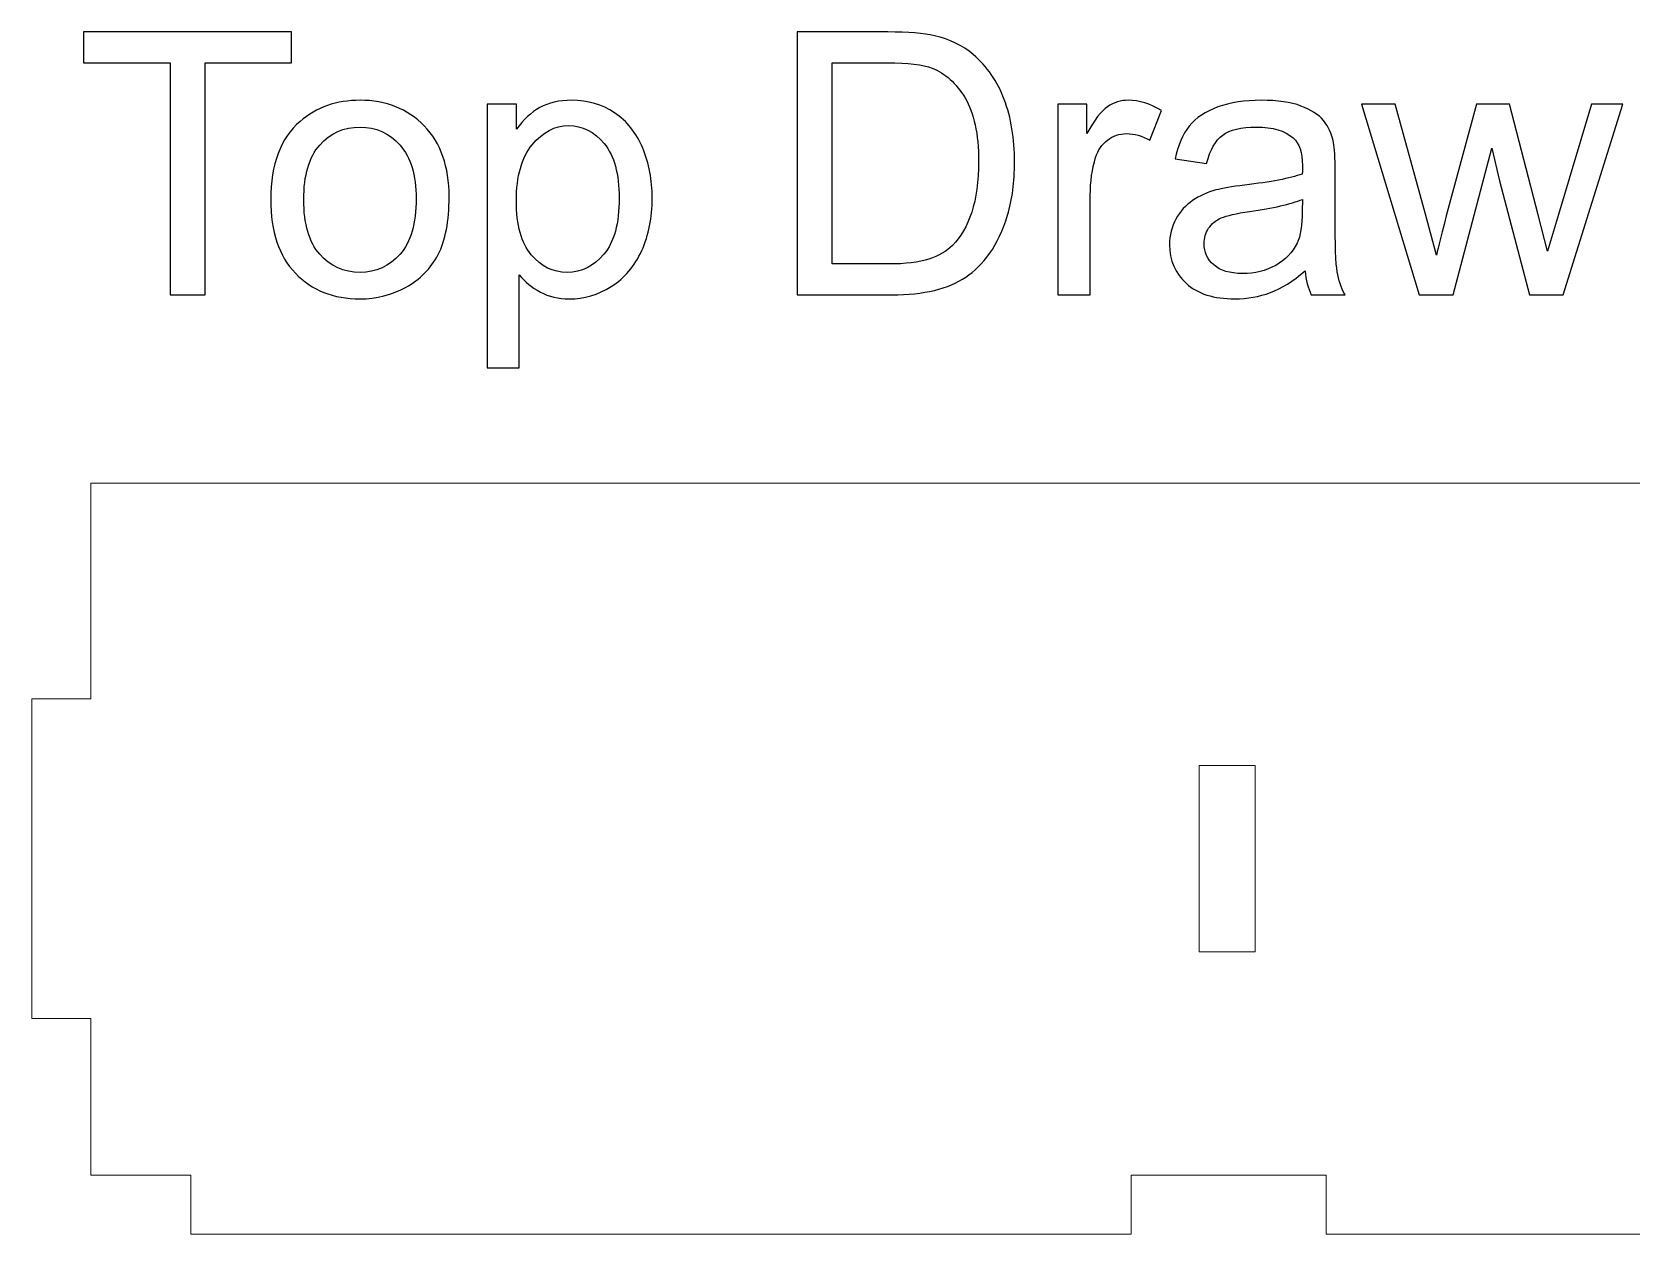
# Model space of a CAD drawing. Header units: centimetres. Extents: x -49.2 to 49.2, y -49.4 to 49.4.
# Drawn here: x -40.77 to -32.19, y 10.19 to 16.65 of the extents above; entities that cross this region are included whole.
import ezdxf

# ---------------------------------------------------------------- set-up
doc = ezdxf.new("R2010")
doc.units = ezdxf.units.CM
doc.header["$MEASUREMENT"] = 0
doc.layers.add('layer 1', color=7, linetype='Continuous')

msp = doc.modelspace()

# ---------------------------------------------------------------- linework, layer by layer
at = {"layer": 'layer 1', "color": 250}
for points, knots in [([(-40.02608, 15.23488), (-40.02608, 15.23488), (-40.02608, 16.48009), (-40.02608, 16.48009), (-40.02608, 16.48009), (-40.02608, 16.48009), (-40.49106, 16.48009), (-40.49106, 16.48009), (-40.49106, 16.48009), (-40.49106, 16.48009), (-40.49106, 16.64559), (-40.49106, 16.64559), (-40.49106, 16.64559), (-40.49106, 16.64559), (-39.37392, 16.64559), (-39.37392, 16.64559), (-39.37392, 16.64559), (-39.37392, 16.64559), (-39.37392, 16.48009), (-39.37392, 16.48009), (-39.37392, 16.48009), (-39.37392, 16.48009), (-39.8389, 16.48009), (-39.8389, 16.48009), (-39.8389, 16.48009), (-39.8389, 16.48009), (-39.8389, 15.23488), (-39.8389, 15.23488), (-39.8389, 15.23488), (-39.8389, 15.23488), (-40.02608, 15.23488), (-40.02608, 15.23488)], [0, 0, 0, 0, 0.1111111, 0.1111111, 0.1111111, 0.1111111, 0.2222222, 0.2222222, 0.2222222, 0.2222222, 0.3333333, 0.3333333, 0.3333333, 0.3333333, 0.4444444, 0.4444444, 0.4444444, 0.4444444, 0.5555556, 0.5555556, 0.5555556, 0.5555556, 0.6666667, 0.6666667, 0.6666667, 0.6666667, 0.7777778, 0.7777778, 0.7777778, 0.7777778, 1, 1, 1, 1]), ([(-36.66053, 15.23488), (-36.66053, 15.23488), (-36.66053, 16.64559), (-36.66053, 16.64559), (-36.66053, 16.64559), (-36.66053, 16.64559), (-36.17453, 16.64559), (-36.17453, 16.64559), (-36.17453, 16.64559), (-36.06485, 16.64559), (-35.98111, 16.63903), (-35.92332, 16.62556), (-35.92332, 16.62556), (-35.84254, 16.60684), (-35.77358, 16.57302), (-35.71644, 16.52442), (-35.71644, 16.52442), (-35.6419, 16.46137), (-35.5864, 16.38125), (-35.54963, 16.28339), (-35.54963, 16.28339), (-35.51252, 16.18554), (-35.49413, 16.07356), (-35.49413, 15.94779), (-35.49413, 15.94779), (-35.49413, 15.84074), (-35.50661, 15.74584), (-35.53156, 15.66309), (-35.53156, 15.66309), (-35.55652, 15.58033), (-35.5887, 15.5117), (-35.62778, 15.45752), (-35.62778, 15.45752), (-35.66718, 15.40334), (-35.70987, 15.36065), (-35.7565, 15.32978), (-35.7565, 15.32978), (-35.80281, 15.29859), (-35.85896, 15.27494), (-35.92463, 15.25885), (-35.92463, 15.25885), (-35.99064, 15.24276), (-36.06616, 15.23488), (-36.15154, 15.23488), (-36.15154, 15.23488), (-36.15154, 15.23488), (-36.66053, 15.23488), (-36.66053, 15.23488)], [0, 0, 0, 0, 0.0769231, 0.0769231, 0.0769231, 0.0769231, 0.1538462, 0.1538462, 0.1538462, 0.1538462, 0.2307692, 0.2307692, 0.2307692, 0.2307692, 0.3076923, 0.3076923, 0.3076923, 0.3076923, 0.3846154, 0.3846154, 0.3846154, 0.3846154, 0.4615385, 0.4615385, 0.4615385, 0.4615385, 0.5384615, 0.5384615, 0.5384615, 0.5384615, 0.6153846, 0.6153846, 0.6153846, 0.6153846, 0.6923077, 0.6923077, 0.6923077, 0.6923077, 0.7692308, 0.7692308, 0.7692308, 0.7692308, 0.8461538, 0.8461538, 0.8461538, 0.8461538, 1, 1, 1, 1]), ([(-36.47335, 15.40038), (-36.47335, 15.40038), (-36.17256, 15.40038), (-36.17256, 15.40038), (-36.17256, 15.40038), (-36.07963, 15.40038), (-36.00673, 15.40892), (-35.95386, 15.42632), (-35.95386, 15.42632), (-35.90099, 15.44373), (-35.85896, 15.46803), (-35.82743, 15.49955), (-35.82743, 15.49955), (-35.78343, 15.54388), (-35.74895, 15.60365), (-35.72432, 15.67852), (-35.72432, 15.67852), (-35.69969, 15.75339), (-35.68722, 15.84402), (-35.68722, 15.95074), (-35.68722, 15.95074), (-35.68722, 16.09851), (-35.71152, 16.21213), (-35.75979, 16.2916), (-35.75979, 16.2916), (-35.80806, 16.37107), (-35.86684, 16.42427), (-35.93613, 16.45119), (-35.93613, 16.45119), (-35.98604, 16.47057), (-36.06649, 16.48009), (-36.17748, 16.48009), (-36.17748, 16.48009), (-36.17748, 16.48009), (-36.47335, 16.48009), (-36.47335, 16.48009), (-36.47335, 16.48009), (-36.47335, 16.48009), (-36.47335, 15.40038), (-36.47335, 15.40038)], [0, 0, 0, 0, 0.0909091, 0.0909091, 0.0909091, 0.0909091, 0.1818182, 0.1818182, 0.1818182, 0.1818182, 0.2727273, 0.2727273, 0.2727273, 0.2727273, 0.3636364, 0.3636364, 0.3636364, 0.3636364, 0.4545455, 0.4545455, 0.4545455, 0.4545455, 0.5454545, 0.5454545, 0.5454545, 0.5454545, 0.6363636, 0.6363636, 0.6363636, 0.6363636, 0.7272727, 0.7272727, 0.7272727, 0.7272727, 0.8181818, 0.8181818, 0.8181818, 0.8181818, 1, 1, 1, 1]), ([(-39.48623, 15.74617), (-39.48623, 15.93498), (-39.43369, 16.07487), (-39.32828, 16.16583), (-39.32828, 16.16583), (-39.2406, 16.24136), (-39.13322, 16.27912), (-39.0068, 16.27912), (-39.0068, 16.27912), (-38.86658, 16.27912), (-38.75165, 16.23315), (-38.66233, 16.1412), (-38.66233, 16.1412), (-38.57334, 16.04959), (-38.52868, 15.9225), (-38.52868, 15.76061), (-38.52868, 15.76061), (-38.52868, 15.62926), (-38.54838, 15.52615), (-38.58779, 15.45095), (-38.58779, 15.45095), (-38.62719, 15.37575), (-38.68466, 15.3173), (-38.76019, 15.2756), (-38.76019, 15.2756), (-38.83539, 15.23389), (-38.91781, 15.21321), (-39.0068, 15.21321), (-39.0068, 15.21321), (-39.14997, 15.21321), (-39.26556, 15.25885), (-39.35389, 15.35047), (-39.35389, 15.35047), (-39.44223, 15.44209), (-39.48623, 15.57409), (-39.48623, 15.74617)], [0, 0, 0, 0, 0.1, 0.1, 0.1, 0.1, 0.2, 0.2, 0.2, 0.2, 0.3, 0.3, 0.3, 0.3, 0.4, 0.4, 0.4, 0.4, 0.5, 0.5, 0.5, 0.5, 0.6, 0.6, 0.6, 0.6, 0.7, 0.7, 0.7, 0.7, 0.8, 0.8, 0.8, 0.8, 1, 1, 1, 1]), ([(-38.32541, 14.8428), (-38.32541, 14.8428), (-38.32541, 16.25745), (-38.32541, 16.25745), (-38.32541, 16.25745), (-38.32541, 16.25745), (-38.16779, 16.25745), (-38.16779, 16.25745), (-38.16779, 16.25745), (-38.16779, 16.25745), (-38.16779, 16.12314), (-38.16779, 16.12314), (-38.16779, 16.12314), (-38.13068, 16.17503), (-38.08865, 16.2141), (-38.04169, 16.24005), (-38.04169, 16.24005), (-37.99506, 16.26599), (-37.93825, 16.27912), (-37.87159, 16.27912), (-37.87159, 16.27912), (-37.78424, 16.27912), (-37.7074, 16.25679), (-37.64074, 16.21181), (-37.64074, 16.21181), (-37.57408, 16.16715), (-37.52384, 16.10377), (-37.48969, 16.02233), (-37.48969, 16.02233), (-37.45587, 15.94057), (-37.43879, 15.85125), (-37.43879, 15.75372), (-37.43879, 15.75372), (-37.43879, 15.64962), (-37.45751, 15.55571), (-37.49494, 15.47197), (-37.49494, 15.47197), (-37.53238, 15.38856), (-37.58689, 15.32453), (-37.65848, 15.27987), (-37.65848, 15.27987), (-37.72973, 15.23554), (-37.80493, 15.21321), (-37.88374, 15.21321), (-37.88374, 15.21321), (-37.94154, 15.21321), (-37.99342, 15.22536), (-38.03907, 15.24966), (-38.03907, 15.24966), (-38.08504, 15.27396), (-38.12247, 15.3045), (-38.15203, 15.3416), (-38.15203, 15.3416), (-38.15203, 15.3416), (-38.15203, 14.8428), (-38.15203, 14.8428), (-38.15203, 14.8428), (-38.15203, 14.8428), (-38.32541, 14.8428), (-38.32541, 14.8428)], [0, 0, 0, 0, 0.0625, 0.0625, 0.0625, 0.0625, 0.125, 0.125, 0.125, 0.125, 0.1875, 0.1875, 0.1875, 0.1875, 0.25, 0.25, 0.25, 0.25, 0.3125, 0.3125, 0.3125, 0.3125, 0.375, 0.375, 0.375, 0.375, 0.4375, 0.4375, 0.4375, 0.4375, 0.5, 0.5, 0.5, 0.5, 0.5625, 0.5625, 0.5625, 0.5625, 0.625, 0.625, 0.625, 0.625, 0.6875, 0.6875, 0.6875, 0.6875, 0.75, 0.75, 0.75, 0.75, 0.8125, 0.8125, 0.8125, 0.8125, 0.875, 0.875, 0.875, 0.875, 1, 1, 1, 1]), ([(-35.26131, 15.23488), (-35.26131, 15.23488), (-35.26131, 16.25745), (-35.26131, 16.25745), (-35.26131, 16.25745), (-35.26131, 16.25745), (-35.10566, 16.25745), (-35.10566, 16.25745), (-35.10566, 16.25745), (-35.10566, 16.25745), (-35.10566, 16.10081), (-35.10566, 16.10081), (-35.10566, 16.10081), (-35.06593, 16.17339), (-35.02915, 16.22133), (-34.99533, 16.24431), (-34.99533, 16.24431), (-34.9615, 16.26763), (-34.9244, 16.27912), (-34.88401, 16.27912), (-34.88401, 16.27912), (-34.82555, 16.27912), (-34.76612, 16.26073), (-34.7057, 16.22428), (-34.7057, 16.22428), (-34.7057, 16.22428), (-34.76743, 16.06436), (-34.76743, 16.06436), (-34.76743, 16.06436), (-34.80946, 16.08801), (-34.8515, 16.09983), (-34.89353, 16.09983), (-34.89353, 16.09983), (-34.93129, 16.09983), (-34.96512, 16.08834), (-34.995, 16.06568), (-34.995, 16.06568), (-35.02488, 16.04302), (-35.04622, 16.01149), (-35.05903, 15.9711), (-35.05903, 15.9711), (-35.07841, 15.9097), (-35.08793, 15.84238), (-35.08793, 15.76915), (-35.08793, 15.76915), (-35.08793, 15.76915), (-35.08793, 15.23488), (-35.08793, 15.23488), (-35.08793, 15.23488), (-35.08793, 15.23488), (-35.26131, 15.23488), (-35.26131, 15.23488)], [0, 0, 0, 0, 0.0714286, 0.0714286, 0.0714286, 0.0714286, 0.1428571, 0.1428571, 0.1428571, 0.1428571, 0.2142857, 0.2142857, 0.2142857, 0.2142857, 0.2857143, 0.2857143, 0.2857143, 0.2857143, 0.3571429, 0.3571429, 0.3571429, 0.3571429, 0.4285714, 0.4285714, 0.4285714, 0.4285714, 0.5, 0.5, 0.5, 0.5, 0.5714286, 0.5714286, 0.5714286, 0.5714286, 0.6428571, 0.6428571, 0.6428571, 0.6428571, 0.7142857, 0.7142857, 0.7142857, 0.7142857, 0.7857143, 0.7857143, 0.7857143, 0.7857143, 0.8571429, 0.8571429, 0.8571429, 0.8571429, 1, 1, 1, 1]), ([(-33.93532, 15.36295), (-33.99968, 15.30811), (-34.06175, 15.26969), (-34.12118, 15.24703), (-34.12118, 15.24703), (-34.18062, 15.22437), (-34.24432, 15.21321), (-34.31263, 15.21321), (-34.31263, 15.21321), (-34.42493, 15.21321), (-34.5113, 15.24046), (-34.57172, 15.2953), (-34.57172, 15.2953), (-34.63214, 15.34981), (-34.66235, 15.41976), (-34.66235, 15.50481), (-34.66235, 15.50481), (-34.66235, 15.55472), (-34.65086, 15.60037), (-34.6282, 15.64174), (-34.6282, 15.64174), (-34.60521, 15.68312), (-34.57533, 15.71595), (-34.53855, 15.74091), (-34.53855, 15.74091), (-34.50144, 15.76587), (-34.46007, 15.78491), (-34.41377, 15.79772), (-34.41377, 15.79772), (-34.37962, 15.80659), (-34.32806, 15.81512), (-34.25943, 15.82366), (-34.25943, 15.82366), (-34.11954, 15.84008), (-34.0161, 15.86011), (-33.9501, 15.8831), (-33.9501, 15.8831), (-33.94944, 15.90674), (-33.94911, 15.92185), (-33.94911, 15.92809), (-33.94911, 15.92809), (-33.94911, 15.99836), (-33.96553, 16.04794), (-33.99837, 16.07684), (-33.99837, 16.07684), (-34.0427, 16.11592), (-34.1087, 16.13529), (-34.19605, 16.13529), (-34.19605, 16.13529), (-34.27782, 16.13529), (-34.33824, 16.12084), (-34.37699, 16.09228), (-34.37699, 16.09228), (-34.41607, 16.06371), (-34.44464, 16.01314), (-34.46335, 15.94024), (-34.46335, 15.94024), (-34.46335, 15.94024), (-34.6328, 15.96388), (-34.6328, 15.96388), (-34.6328, 15.96388), (-34.61736, 16.03645), (-34.59208, 16.09523), (-34.55661, 16.13989), (-34.55661, 16.13989), (-34.52115, 16.18455), (-34.46992, 16.2187), (-34.40293, 16.243), (-34.40293, 16.243), (-34.33627, 16.26697), (-34.25844, 16.27912), (-34.17044, 16.27912), (-34.17044, 16.27912), (-34.08309, 16.27912), (-34.01183, 16.26894), (-33.95699, 16.24826), (-33.95699, 16.24826), (-33.90248, 16.22757), (-33.86209, 16.20195), (-33.83648, 16.17076), (-33.83648, 16.17076), (-33.81087, 16.13956), (-33.7928, 16.10016), (-33.7823, 16.05254), (-33.7823, 16.05254), (-33.77671, 16.02299), (-33.77376, 15.96979), (-33.77376, 15.89328), (-33.77376, 15.89328), (-33.77376, 15.89328), (-33.77376, 15.66341), (-33.77376, 15.66341), (-33.77376, 15.66341), (-33.77376, 15.50284), (-33.77015, 15.40137), (-33.76292, 15.35835), (-33.76292, 15.35835), (-33.75603, 15.31533), (-33.74158, 15.27429), (-33.72056, 15.23488), (-33.72056, 15.23488), (-33.72056, 15.23488), (-33.90183, 15.23488), (-33.90183, 15.23488), (-33.90183, 15.23488), (-33.91923, 15.27133), (-33.93039, 15.31402), (-33.93532, 15.36295)], [0, 0, 0, 0, 0.0357143, 0.0357143, 0.0357143, 0.0357143, 0.0714286, 0.0714286, 0.0714286, 0.0714286, 0.1071429, 0.1071429, 0.1071429, 0.1071429, 0.1428571, 0.1428571, 0.1428571, 0.1428571, 0.1785714, 0.1785714, 0.1785714, 0.1785714, 0.2142857, 0.2142857, 0.2142857, 0.2142857, 0.25, 0.25, 0.25, 0.25, 0.2857143, 0.2857143, 0.2857143, 0.2857143, 0.3214286, 0.3214286, 0.3214286, 0.3214286, 0.3571429, 0.3571429, 0.3571429, 0.3571429, 0.3928571, 0.3928571, 0.3928571, 0.3928571, 0.4285714, 0.4285714, 0.4285714, 0.4285714, 0.4642857, 0.4642857, 0.4642857, 0.4642857, 0.5, 0.5, 0.5, 0.5, 0.5357143, 0.5357143, 0.5357143, 0.5357143, 0.5714286, 0.5714286, 0.5714286, 0.5714286, 0.6071429, 0.6071429, 0.6071429, 0.6071429, 0.6428571, 0.6428571, 0.6428571, 0.6428571, 0.6785714, 0.6785714, 0.6785714, 0.6785714, 0.7142857, 0.7142857, 0.7142857, 0.7142857, 0.75, 0.75, 0.75, 0.75, 0.7857143, 0.7857143, 0.7857143, 0.7857143, 0.8214286, 0.8214286, 0.8214286, 0.8214286, 0.8571429, 0.8571429, 0.8571429, 0.8571429, 0.8928571, 0.8928571, 0.8928571, 0.8928571, 0.9285714, 0.9285714, 0.9285714, 0.9285714, 1, 1, 1, 1]), ([(-33.32355, 15.23488), (-33.32355, 15.23488), (-33.63255, 16.25745), (-33.63255, 16.25745), (-33.63255, 16.25745), (-33.63255, 16.25745), (-33.45129, 16.25745), (-33.45129, 16.25745), (-33.45129, 16.25745), (-33.45129, 16.25745), (-33.28809, 15.66735), (-33.28809, 15.66735), (-33.28809, 15.66735), (-33.28809, 15.66735), (-33.23029, 15.44767), (-33.23029, 15.44767), (-33.23029, 15.44767), (-33.22799, 15.45851), (-33.21026, 15.52878), (-33.17742, 15.65849), (-33.17742, 15.65849), (-33.17742, 15.65849), (-33.01553, 16.25745), (-33.01553, 16.25745), (-33.01553, 16.25745), (-33.01553, 16.25745), (-32.83788, 16.25745), (-32.83788, 16.25745), (-32.83788, 16.25745), (-32.83788, 16.25745), (-32.68387, 15.66374), (-32.68387, 15.66374), (-32.68387, 15.66374), (-32.68387, 15.66374), (-32.63363, 15.46901), (-32.63363, 15.46901), (-32.63363, 15.46901), (-32.63363, 15.46901), (-32.57485, 15.66637), (-32.57485, 15.66637), (-32.57485, 15.66637), (-32.57485, 15.66637), (-32.39818, 16.25745), (-32.39818, 16.25745), (-32.39818, 16.25745), (-32.39818, 16.25745), (-32.22972, 16.25745), (-32.22972, 16.25745), (-32.22972, 16.25745), (-32.22972, 16.25745), (-32.55055, 15.23488), (-32.55055, 15.23488), (-32.55055, 15.23488), (-32.55055, 15.23488), (-32.72984, 15.23488), (-32.72984, 15.23488), (-32.72984, 15.23488), (-32.72984, 15.23488), (-32.89206, 15.84665), (-32.89206, 15.84665), (-32.89206, 15.84665), (-32.89206, 15.84665), (-32.93311, 16.02167), (-32.93311, 16.02167), (-32.93311, 16.02167), (-32.93311, 16.02167), (-33.13999, 15.23488), (-33.13999, 15.23488), (-33.13999, 15.23488), (-33.13999, 15.23488), (-33.32355, 15.23488), (-33.32355, 15.23488)], [0, 0, 0, 0, 0.0526316, 0.0526316, 0.0526316, 0.0526316, 0.1052632, 0.1052632, 0.1052632, 0.1052632, 0.1578947, 0.1578947, 0.1578947, 0.1578947, 0.2105263, 0.2105263, 0.2105263, 0.2105263, 0.2631579, 0.2631579, 0.2631579, 0.2631579, 0.3157895, 0.3157895, 0.3157895, 0.3157895, 0.3684211, 0.3684211, 0.3684211, 0.3684211, 0.4210526, 0.4210526, 0.4210526, 0.4210526, 0.4736842, 0.4736842, 0.4736842, 0.4736842, 0.5263158, 0.5263158, 0.5263158, 0.5263158, 0.5789474, 0.5789474, 0.5789474, 0.5789474, 0.6315789, 0.6315789, 0.6315789, 0.6315789, 0.6842105, 0.6842105, 0.6842105, 0.6842105, 0.7368421, 0.7368421, 0.7368421, 0.7368421, 0.7894737, 0.7894737, 0.7894737, 0.7894737, 0.8421053, 0.8421053, 0.8421053, 0.8421053, 0.8947368, 0.8947368, 0.8947368, 0.8947368, 1, 1, 1, 1]), ([(-39.30891, 15.74584), (-39.30891, 15.61514), (-39.28034, 15.51729), (-39.2232, 15.45259), (-39.2232, 15.45259), (-39.16573, 15.38758), (-39.09382, 15.35507), (-39.0068, 15.35507), (-39.0068, 15.35507), (-38.92076, 15.35507), (-38.84918, 15.38758), (-38.79171, 15.45292), (-38.79171, 15.45292), (-38.73457, 15.51827), (-38.706, 15.61777), (-38.706, 15.75142), (-38.706, 15.75142), (-38.706, 15.87752), (-38.7349, 15.97307), (-38.79237, 16.03777), (-38.79237, 16.03777), (-38.84983, 16.10278), (-38.92142, 16.13529), (-39.0068, 16.13529), (-39.0068, 16.13529), (-39.09382, 16.13529), (-39.16573, 16.10311), (-39.2232, 16.03842), (-39.2232, 16.03842), (-39.28034, 15.97373), (-39.30891, 15.8762), (-39.30891, 15.74584)], [0, 0, 0, 0, 0.1111111, 0.1111111, 0.1111111, 0.1111111, 0.2222222, 0.2222222, 0.2222222, 0.2222222, 0.3333333, 0.3333333, 0.3333333, 0.3333333, 0.4444444, 0.4444444, 0.4444444, 0.4444444, 0.5555556, 0.5555556, 0.5555556, 0.5555556, 0.6666667, 0.6666667, 0.6666667, 0.6666667, 0.7777778, 0.7777778, 0.7777778, 0.7777778, 1, 1, 1, 1]), ([(-38.16779, 15.73993), (-38.16779, 15.6089), (-38.14119, 15.51203), (-38.08832, 15.44931), (-38.08832, 15.44931), (-38.03513, 15.38659), (-37.97076, 15.35507), (-37.89524, 15.35507), (-37.89524, 15.35507), (-37.8184, 15.35507), (-37.75272, 15.38758), (-37.69821, 15.45259), (-37.69821, 15.45259), (-37.64337, 15.51761), (-37.61612, 15.6181), (-37.61612, 15.75437), (-37.61612, 15.75437), (-37.61612, 15.88441), (-37.64271, 15.98161), (-37.69624, 16.0463), (-37.69624, 16.0463), (-37.74976, 16.11099), (-37.81347, 16.14317), (-37.88768, 16.14317), (-37.88768, 16.14317), (-37.96124, 16.14317), (-38.02626, 16.10869), (-38.08274, 16.04006), (-38.08274, 16.04006), (-38.13955, 15.9711), (-38.16779, 15.87128), (-38.16779, 15.73993)], [0, 0, 0, 0, 0.1111111, 0.1111111, 0.1111111, 0.1111111, 0.2222222, 0.2222222, 0.2222222, 0.2222222, 0.3333333, 0.3333333, 0.3333333, 0.3333333, 0.4444444, 0.4444444, 0.4444444, 0.4444444, 0.5555556, 0.5555556, 0.5555556, 0.5555556, 0.6666667, 0.6666667, 0.6666667, 0.6666667, 0.7777778, 0.7777778, 0.7777778, 0.7777778, 1, 1, 1, 1]), ([(-33.94911, 15.74715), (-34.01216, 15.72154), (-34.10673, 15.69986), (-34.23283, 15.68213), (-34.23283, 15.68213), (-34.30442, 15.67195), (-34.35499, 15.66046), (-34.38454, 15.64765), (-34.38454, 15.64765), (-34.4141, 15.63484), (-34.43675, 15.61613), (-34.45284, 15.59183), (-34.45284, 15.59183), (-34.46894, 15.5672), (-34.47714, 15.53994), (-34.47714, 15.50973), (-34.47714, 15.50973), (-34.47714, 15.46409), (-34.45974, 15.42567), (-34.4246, 15.39513), (-34.4246, 15.39513), (-34.38947, 15.36459), (-34.33824, 15.34916), (-34.27092, 15.34916), (-34.27092, 15.34916), (-34.20426, 15.34916), (-34.14483, 15.3636), (-34.09261, 15.39283), (-34.09261, 15.39283), (-34.04073, 15.42173), (-34.00231, 15.46146), (-33.97801, 15.5117), (-33.97801, 15.5117), (-33.95929, 15.55078), (-33.9501, 15.60825), (-33.9501, 15.6841), (-33.9501, 15.6841), (-33.9501, 15.6841), (-33.94911, 15.74715), (-33.94911, 15.74715)], [0, 0, 0, 0, 0.0909091, 0.0909091, 0.0909091, 0.0909091, 0.1818182, 0.1818182, 0.1818182, 0.1818182, 0.2727273, 0.2727273, 0.2727273, 0.2727273, 0.3636364, 0.3636364, 0.3636364, 0.3636364, 0.4545455, 0.4545455, 0.4545455, 0.4545455, 0.5454545, 0.5454545, 0.5454545, 0.5454545, 0.6363636, 0.6363636, 0.6363636, 0.6363636, 0.7272727, 0.7272727, 0.7272727, 0.7272727, 0.8181818, 0.8181818, 0.8181818, 0.8181818, 1, 1, 1, 1])]:
    msp.add_open_spline(points, degree=3, knots=knots, dxfattribs=at)
at = {"layer": 'layer 1', "color": 250, "lineweight": 0}
for points, knots in [([(-40.45252, 10.50915), (-40.45252, 10.50915), (-40.45252, 11.35165), (-40.45252, 11.35165), (-40.45252, 11.35165), (-40.45252, 11.35165), (-40.76752, 11.35165), (-40.76752, 11.35165), (-40.76752, 11.35165), (-40.76752, 11.35165), (-40.76752, 13.06665), (-40.76752, 13.06665), (-40.76752, 13.06665), (-40.76752, 13.06665), (-40.45252, 13.06665), (-40.45252, 13.06665), (-40.45252, 13.06665), (-40.45252, 13.06665), (-40.45252, 14.22415), (-40.45252, 14.22415), (-40.45252, 14.22415), (-32.31919, 14.22415), (-24.18585, 14.22415), (-16.05252, 14.22415), (-16.05252, 14.22415), (-16.05252, 14.22415), (-16.05252, 13.06665), (-16.05252, 13.06665), (-16.05252, 13.06665), (-16.05252, 13.06665), (-15.73752, 13.06665), (-15.73752, 13.06665), (-15.73752, 13.06665), (-15.73752, 13.06665), (-15.73752, 11.35165), (-15.73752, 11.35165), (-15.73752, 11.35165), (-15.73752, 11.35165), (-16.05252, 11.35165), (-16.05252, 11.35165), (-16.05252, 11.35165), (-16.05252, 11.35165), (-16.05252, 10.50915), (-16.05252, 10.50915), (-16.05252, 10.50915), (-16.05252, 10.50915), (-16.59023, 10.50915), (-16.59023, 10.50915), (-16.59023, 10.50915), (-16.59023, 10.50915), (-16.59023, 10.19415), (-16.59023, 10.19415), (-16.59023, 10.19415), (-16.59023, 10.19415), (-21.63731, 10.19415), (-21.63731, 10.19415), (-21.63731, 10.19415), (-21.63731, 10.19415), (-21.63731, 10.50915), (-21.63731, 10.50915), (-21.63731, 10.50915), (-21.63731, 10.50915), (-22.68273, 10.50915), (-22.68273, 10.50915), (-22.68273, 10.50915), (-22.68273, 10.50915), (-22.68273, 10.19415), (-22.68273, 10.19415), (-22.68273, 10.19415), (-22.68273, 10.19415), (-33.82231, 10.19415), (-33.82231, 10.19415), (-33.82231, 10.19415), (-33.82231, 10.19415), (-33.82231, 10.50915), (-33.82231, 10.50915), (-33.82231, 10.50915), (-33.82231, 10.50915), (-34.86773, 10.50915), (-34.86773, 10.50915), (-34.86773, 10.50915), (-34.86773, 10.50915), (-34.86773, 10.19415), (-34.86773, 10.19415), (-34.86773, 10.19415), (-34.86773, 10.19415), (-39.91481, 10.19415), (-39.91481, 10.19415), (-39.91481, 10.19415), (-39.91481, 10.19415), (-39.91481, 10.50915), (-39.91481, 10.50915), (-39.91481, 10.50915), (-39.91481, 10.50915), (-40.45252, 10.50915), (-40.45252, 10.50915)], [0, 0, 0, 0, 0.04, 0.04, 0.04, 0.04, 0.08, 0.08, 0.08, 0.08, 0.12, 0.12, 0.12, 0.12, 0.16, 0.16, 0.16, 0.16, 0.2, 0.2, 0.2, 0.2, 0.24, 0.24, 0.24, 0.24, 0.28, 0.28, 0.28, 0.28, 0.32, 0.32, 0.32, 0.32, 0.36, 0.36, 0.36, 0.36, 0.4, 0.4, 0.4, 0.4, 0.44, 0.44, 0.44, 0.44, 0.48, 0.48, 0.48, 0.48, 0.52, 0.52, 0.52, 0.52, 0.56, 0.56, 0.56, 0.56, 0.6, 0.6, 0.6, 0.6, 0.64, 0.64, 0.64, 0.64, 0.68, 0.68, 0.68, 0.68, 0.72, 0.72, 0.72, 0.72, 0.76, 0.76, 0.76, 0.76, 0.8, 0.8, 0.8, 0.8, 0.84, 0.84, 0.84, 0.84, 0.88, 0.88, 0.88, 0.88, 0.92, 0.92, 0.92, 0.92, 1, 1, 1, 1]), ([(-34.20252, 12.70915), (-34.20252, 12.70915), (-34.50252, 12.70915), (-34.50252, 12.70915), (-34.50252, 12.70915), (-34.50252, 12.70915), (-34.50252, 11.70915), (-34.50252, 11.70915), (-34.50252, 11.70915), (-34.50252, 11.70915), (-34.20252, 11.70915), (-34.20252, 11.70915), (-34.20252, 11.70915), (-34.20252, 11.70915), (-34.20252, 12.70915), (-34.20252, 12.70915)], [0, 0, 0, 0, 0.2, 0.2, 0.2, 0.2, 0.4, 0.4, 0.4, 0.4, 0.6, 0.6, 0.6, 0.6, 1, 1, 1, 1])]:
    msp.add_open_spline(points, degree=3, knots=knots, dxfattribs=at)

doc.saveas('drawing.dxf')
